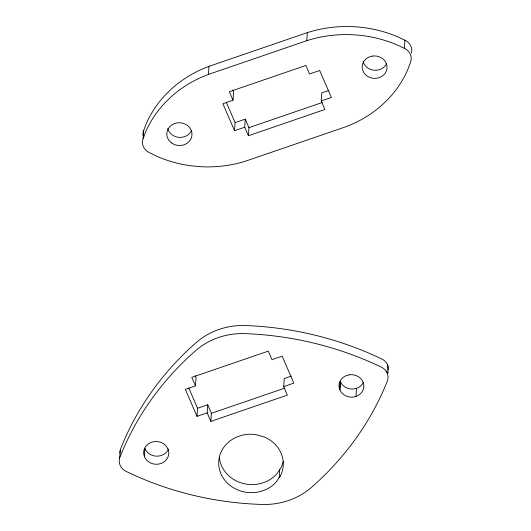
<?xml version="1.0" encoding="UTF-8"?>
<svg xmlns="http://www.w3.org/2000/svg" width="531" height="531" viewBox="0 0 531 531"><rect width="100%" height="100%" fill="white"/><g stroke="black" fill="none" stroke-linecap="round" stroke-linejoin="round"><path stroke-width="0.8" d="M119.521 458.26L119.953 457.151A313.861 283.521 4 0 1 195.687 350.613A67.829 61.271 4 0 1 245.149 333.634A315.753 285.233 4 0 1 381.165 367.04A12.704 11.476 4 0 1 386.515 371.859L387.159 373.12A12.704 11.476 4 0 1 387.291 381.205A315.753 285.233 4 0 1 311.651 487.226A68.764 62.12 4 0 1 262.268 504.45A306.646 277.003 4 0 1 126.119 471.389L124.812 470.665A12.837 11.596 4 0 1 120.112 465.275L119.634 463.955A12.837 11.596 4 0 1 119.535 458.472L120.524 449.067A313.861 283.521 4 0 1 196.251 342.528A67.829 61.271 4 0 1 245.714 325.549A315.753 285.233 4 0 1 381.729 358.963A12.704 11.476 4 0 1 387.079 363.781L387.723 365.036A12.704 11.476 4 0 1 388.533 370.452M143.131 138.392L143.695 130.307M144.372 456.408L144.943 448.33L145.076 448.821A12.591 11.377 4 0 0 156.565 456.182A12.591 11.377 4 0 0 168.327 449.491M306.779 40.688A118.997 107.494 4 0 1 360.861 35.418L361.425 35.484A118.951 107.448 4 0 1 396.969 44.843L404.343 48.281A12.704 11.476 4 0 1 409.693 53.1L410.33 54.354A12.704 11.476 4 0 1 410.47 62.439L407.901 69.276A114.902 103.797 4 0 1 389.07 98.116L382.805 104.315A114.902 103.797 4 0 1 344.274 127.301L245.893 161.052A116.043 104.826 4 0 1 200.665 166.694L191.492 165.851A116.043 104.826 4 0 1 156.293 156.048L147.99 151.906A12.837 11.596 4 0 1 142.706 139.713L145.74 131.681A116.043 104.826 4 0 1 164.444 103.386L170.61 97.279A116.043 104.826 4 0 1 208.398 74.44L208.962 66.362L307.343 32.61A118.997 107.494 4 0 1 361.425 27.333L361.989 27.4A118.951 107.448 4 0 1 397.533 36.758L404.907 40.203A12.704 11.476 4 0 1 410.257 45.022L410.901 46.277A12.704 11.476 4 0 1 411.465 53.047M197.008 416.337L197.572 408.259L207.727 404.775L207.156 412.859L197.008 416.337L185.332 389.362L195.481 385.878L196.045 377.8L195.123 375.669M234.543 130.699L235.107 122.615L245.262 119.136L244.691 127.214L234.543 130.699L222.867 103.724L233.016 100.24L233.58 92.155L232.658 90.024M291.273 376.114L284.244 378.523L283.68 386.601L287.364 395.124L210.847 421.375L211.411 413.291L207.727 404.775M328.808 90.469L321.779 92.879L321.215 100.963L324.899 109.486L248.382 135.737L248.946 127.652L245.262 119.136M307.343 32.61L306.779 40.688L208.398 74.44M279.167 477.681L279.731 469.596M339.774 389.376L340.338 381.291L340.756 382.486A12.425 11.224 4 0 0 354.21 388.911L357.297 388.055A12.425 11.224 4 0 0 363.39 382.446M339.94 389.854L340.504 381.776M355.949 396.358L356.513 388.274M404.343 48.281L404.907 40.203M387.046 372.895L387.61 364.81M321.215 100.963L331.364 97.485L319.689 70.504L309.533 73.988L305.849 65.466L229.326 91.724L233.016 100.24M248.946 127.652L322.344 102.47M283.68 386.601L293.829 383.123L282.147 356.148L271.998 359.626L268.314 351.11L191.791 377.362L195.481 385.878M211.411 413.291L284.808 388.115M244.691 127.214L248.382 135.737M226.352 102.383L235.107 122.615M207.156 412.859L210.847 421.375M188.817 388.022L197.572 408.259M363.191 61.623L363.934 63.727A12.425 11.224 4 0 0 377.388 70.152L380.475 69.296A12.425 11.224 4 0 0 386.568 63.687M120.092 450.175L120.099 450.388A12.837 11.596 4 0 0 119.787 453.129M143.078 135.75A12.837 11.596 4 0 1 143.27 131.628L146.304 123.597A116.043 104.826 4 0 1 165.015 95.301L171.174 89.195A116.043 104.826 4 0 1 208.962 66.362M191.505 130.732A12.591 11.377 4 0 1 178.92 137.37A12.591 11.377 4 0 1 167.75 128.635M388.287 371.806A12.704 11.476 4 0 1 387.856 373.12M283.282 461.26A32.318 29.198 4 0 1 280.985 467.784L276.538 474.203A32.318 29.198 4 0 1 242.196 483.21A32.318 29.198 4 0 1 219.403 457.841M280.421 475.869L275.974 482.287A32.318 29.198 4 0 1 220.757 473.373A32.318 29.198 4 0 1 256.227 434.697L264.299 437.006A32.318 29.198 4 0 1 280.421 475.869M372.384 56.074L369.297 56.93A12.425 11.224 4 0 0 362.381 69.003L363.37 71.811A12.425 11.224 4 0 0 376.824 78.236L379.911 77.38A12.425 11.224 4 0 0 386.827 65.306L385.831 62.499A12.425 11.224 4 0 0 372.384 56.074M349.206 374.84L346.119 375.696A12.425 11.224 4 0 0 339.203 387.769L340.192 390.57A12.425 11.224 4 0 0 353.646 396.996L356.732 396.139A12.425 11.224 4 0 0 363.649 384.066L362.66 381.265A12.425 11.224 4 0 0 349.206 374.84M167.935 448.868L166.342 446.246A12.591 11.377 4 0 0 151.614 442.237A12.591 11.377 4 0 0 143.715 454.012L144.512 456.906A12.591 11.377 4 0 0 160.833 463.536A12.591 11.377 4 0 0 167.935 448.868M171.559 142.932A12.591 11.377 4 0 0 191.85 135.969A12.591 11.377 4 0 0 174.792 123.477A12.591 11.377 4 0 0 171.559 142.932"/></g></svg>
